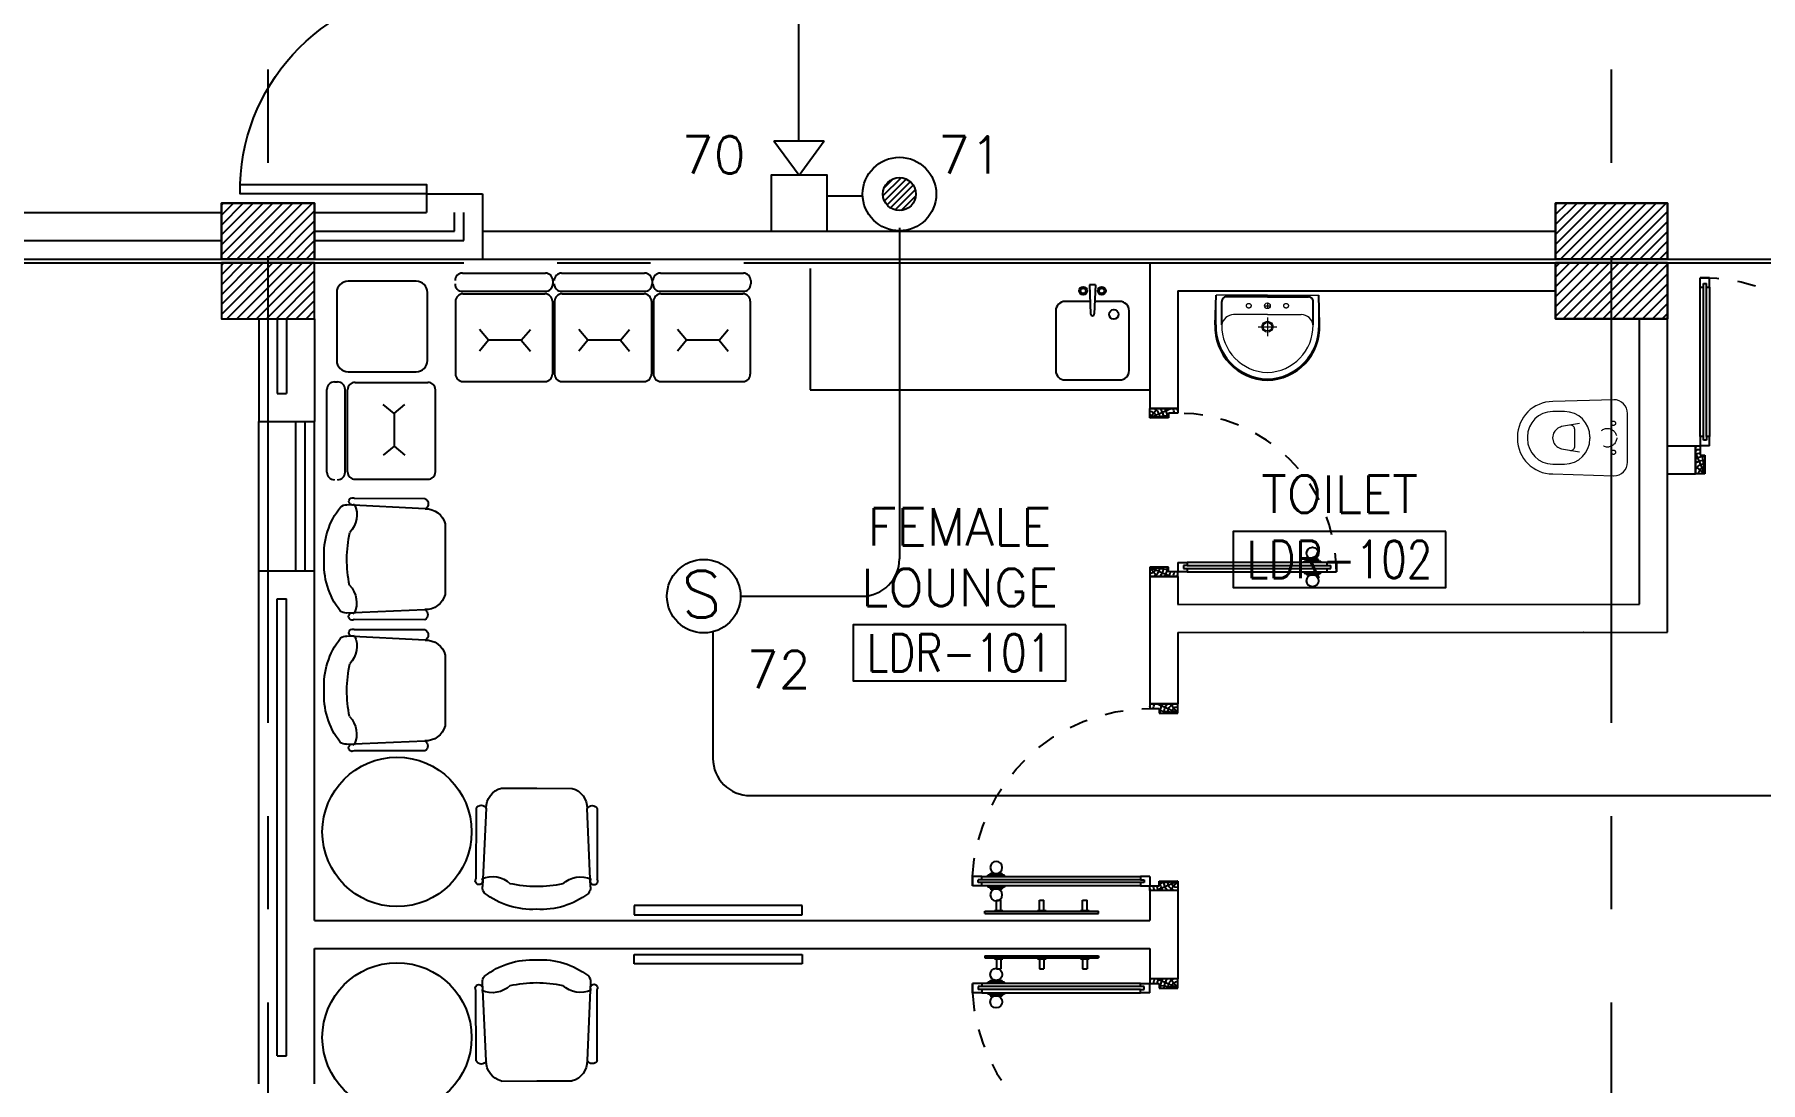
# Model space of a CAD drawing. Extents: x -0.4 to 91.9, y -1.1 to 78.4.
# Drawn here: x 8.9 to 18.15, y 28.96 to 34.57 of the extents above; entities that cross this region are included whole.
import ezdxf
from ezdxf.enums import TextEntityAlignment as Align

# ---------------------------------------------------------------- set-up
doc = ezdxf.new("R2010")
doc.units = 0
doc.header["$MEASUREMENT"] = 0
doc.header["$PDMODE"] = 34
for name, pattern in [('CENTERX2', [4, 2.5, -0.5, 0.5, -0.5]), ('DASHED', [0.75, 0.5, -0.25]), ('HIDDEN', [0.375, 0.25, -0.125]), ('HIDDEN2', [0.1875, 0.125, -0.0625])]:
    doc.linetypes.add(name, pattern=pattern)
doc.layers.get('0').update_dxf_attribs({"color": 11, "linetype": 'CONTINUOUS'})
doc.layers.get('DEFPOINTS').update_dxf_attribs({"color": 11, "linetype": 'CONTINUOUS'})
for name, color, linetype in [('AX-DIM', 11, 'CONTINUOUS'), ('AXES', 11, 'CENTERX2'), ('COL', 11, 'CONTINUOUS'), ('DOOR', 11, 'CONTINUOUS'), ('E-FIRE', 4, 'CONTINUOUS'), ('E-WIRE', 4, 'CONTINUOUS'), ('FIX', 11, 'CONTINUOUS'), ('HAT', 11, 'CONTINUOUS'), ('INSUL', 11, 'CONTINUOUS'), ('ME-FIX', 11, 'CONTINUOUS'), ('NON-MEDICAL', 11, 'CONTINUOUS'), ('RM-BOX', 11, 'CONTINUOUS'), ('RM-NAME', 11, 'CONTINUOUS'), ('RM-NO', 11, 'CONTINUOUS'), ('ROOF', 11, 'CONTINUOUS'), ('WALL', 11, 'CONTINUOUS'), ('WIN', 11, 'CONTINUOUS')]:
    doc.layers.add(name, color=color, linetype=linetype)
doc.styles.add('ROMANS', font='ROMANS.shx', dxfattribs={"width": 0.6})
doc.dimstyles.new('STANDARD in', dxfattribs={"dimtxt": 0.24, "dimasz": 0.1, "dimexe": 0.07, "dimexo": 0.05, "dimgap": 0.05, "dimtad": 1, "dimdec": 0, "dimlfac": 1000, "dimzin": 0, "dimdsep": 46, "dimtxsty": 'ROMANS', "dimblk": 'ARCHTICK', "dimcen": 0.05, "dimdle": 0.05, "dimclrd": 7, "dimclre": 7, "dimclrt": 2, "dimadec": 0, "dimazin": 0, "dimtfac": 1, "dimtdec": 0, "dimtmove": 2, "dimatfit": 3, "dimldrblk": 'ARCHTICK', "dimfxl": 0, "dimtolj": 1, "dimtzin": 0, "dimarcsym": 0})

# ---------------------------------------------------------------- blocks, each defined once
blk = doc.blocks.new('_ARCHTICK')
at = {"color": 0, "linetype": 'ByBlock', "const_width": 0.15}
blk.add_lwpolyline([(-0.5, -0.5), (0.5, 0.5)], dxfattribs=at)
blk = doc.blocks.new('*D167')
at = {"layer": 'AX-DIM', "color": 7, "lineweight": -2, "ltscale": 0.3}
for p, q in [((1.6833, 5.45), (1.6833, 64.87)), ((9.8048, 64.82), (1.6133, 64.82)), ((10.4833, 5.5), (1.6133, 5.5))]:
    blk.add_line(p, q, dxfattribs=at)
at = {"layer": 'DEFPOINTS', "color": 0, "ltscale": 0.3}
for p in [(1.6833, 64.82), (9.8548, 64.82), (10.5333, 5.5)]:
    blk.add_point(p, dxfattribs=at)
at = {"layer": 'AX-DIM', "color": 7, "lineweight": -2, "ltscale": 0.3, "xscale": 0.1, "yscale": 0.1, "zscale": 0.1}
for p, rotation in [((1.6833, 64.82), 90), ((1.6833, 5.5), 270)]:
    blk.add_blockref('_ARCHTICK', p, dxfattribs=dict(at, rotation=rotation))
at = {"layer": 'AX-DIM', "color": 2, "ltscale": 0.3, "insert": (1.5133, 35.16), "char_height": 0.24, "attachment_point": 5, "rotation": 90, "style": 'ROMANS'}
blk.add_mtext('\\A1;59320', dxfattribs=at)
blk = doc.blocks.new('RM1')
at = {"layer": 'RM-BOX'}
blk.add_lwpolyline([(569.9, -200), (-569.9, -200), (-569.9, -500), (569.9, -500)], close=True, dxfattribs=at)
at = {"layer": 'RM-NAME', "style": 'ROMANS'}
for tag, p in [('ROOMNAME1', (0, 323.8)), ('ROOMNAME2', (0, 0))]:
    blk.add_attdef(tag, text='', height=200, dxfattribs=at).set_placement(p, align=Align.MIDDLE)
at = {"layer": 'RM-NO', "style": 'ROMANS', "width": 0.8}
blk.add_attdef('ROOMNO', text='', height=200, dxfattribs=at).set_placement((0, -350), align=Align.MIDDLE)
blk = doc.blocks.new('DOOR90')
at = {"layer": 'DOOR', "color": 0, "linetype": 'ByBlock'}
for p, q in [((-150, 0), (-150, -25)), ((-150, 0), (0, 0)), ((0, -50), (0, 0)), ((-1000, -25), (-1000, -75)), ((-1000, -75), (-1000, -25)), ((-950, -25), (-1000, -25)), ((-950, -75), (-1000, -75)), ((-970, -42), (-970, -58)), ((-950, -42), (-970, -42)), ((-950, -58), (-970, -58)), ((-950, -25), (-950, -42)), ((-950, -58), (-950, -75)), ((-917.6, -25), (-917.6, -17.8)), ((-827.6, -17.8), (-917.6, -17.8)), ((-917.6, -75), (-917.6, -82.2)), ((-827.6, -82.2), (-917.6, -82.2)), ((-905, -17.8), (-905, -8.8)), ((-905, -8.8), (-840.2, -8.8)), ((-905, -17.8), (-840.2, -17.8)), ((-905, -82.2), (-905, -91.2)), ((-905, -82.2), (-840.2, -82.2)), ((-905, -91.2), (-840.2, -91.2)), ((-840.2, -17.8), (-840.2, -8.8)), ((-840.2, -82.2), (-840.2, -91.2)), ((-827.6, -25), (-827.6, -17.8)), ((-827.6, -75), (-827.6, -82.2)), ((-200, -42), (-200, -25)), ((-200, -25), (-150, -25)), ((-180, -42), (-200, -42)), ((-200, -75), (-200, -58)), ((-200, -58), (-180, -58)), ((-150, -75), (-200, -75)), ((-180, -58), (-180, -42)), ((-150, -75), (-150, -25)), ((-150, -25), (-100, -25)), ((-100, -25), (-100, -50)), ((-100, -50), (0, -50)), ((-150, -900), (-150, -875)), ((-150, -875), (-100, -875)), ((0, -900), (-150, -900)), ((-150, -900), (0, -900)), ((-100, -850), (0, -850)), ((-100, -875), (-100, -850)), ((0, -850), (0, -900))]:
    blk.add_line(p, q, dxfattribs=at)
at = {"layer": 'DOOR', "color": 9, "linetype": 'ByBlock'}
for p, q in [((0, -50), (-113.7, 0)), ((0, -50), (-40.1, 0)), ((0, -50), (-100, -36.6)), ((0, -850), (-113.7, -900)), ((0, -850), (-100, -863.4)), ((0, -850), (-40.1, -900))]:
    blk.add_line(p, q, dxfattribs=at)
at = {"layer": 'DOOR', "linetype": 'ByBlock'}
for p, q in [((-200, -25), (-950, -25)), ((-200, -42), (-950, -42)), ((-200, -58), (-950, -58)), ((-950, -75), (-200, -75))]:
    blk.add_line(p, q, dxfattribs=at)
at = {"layer": 'DOOR', "color": 0, "linetype": 'ByBlock'}
for centre in [(-872.6, 23.5), (-872.6, -123.5)]:
    blk.add_circle(centre, 32.4, dxfattribs=at)
at = {"layer": 'DOOR', "color": 9, "linetype": 'ByBlock'}
for centre, radius, start, end in [((0, -50), 154.4, 161.10529, 166.28577), ((0, -50), 134.4, 158.15985, 169.28002), ((0, -50), 94.4, 148.01819, 180), ((0, -50), 74.4, 137.77643, 180), ((0, -50), 114.4, 154.08384, 167.37743), ((0, -50), 54.4, 113.20738, 180), ((0, -50), 34.4, 90, 180), ((0, -50), 14.4, 90, 180), ((0, -850), 154.4, 193.71423, 198.89471), ((0, -850), 134.4, 190.71998, 201.84015), ((0, -850), 94.4, 180, 211.98181), ((0, -850), 74.4, 180, 222.22357), ((0, -850), 54.4, 180, 246.79262), ((0, -850), 34.4, 180, 270), ((0, -850), 14.4, 180, 270)]:
    blk.add_arc(centre, radius, start, end, dxfattribs=at)
at = {"layer": 'DOOR', "linetype": 'HIDDEN', "ltscale": 0.5}
blk.add_arc((-150, -25), 850, 180, 270, dxfattribs=at)
blk = doc.blocks.new('C5')
at = {"layer": 'HAT', "linetype": 'ByBlock'}
h = blk.add_hatch(dxfattribs=at)
h.set_pattern_fill('ANSI31', color=256, scale=300, style=0)
h.set_pattern_definition([(45, (-223356.182, -51411.005), (-26.516504, 26.516504), [])])
h.paths.add_polyline_path([(300, 300), (0, 300), (0, 0), (300, 0)])
h.paths.add_polyline_path([(600, 300), (300, 300), (300, 0), (600, 0)])
at = {"layer": 'COL'}
blk.add_lwpolyline([(600, 300), (0, 300), (0, 0), (600, 0)], close=True, dxfattribs=at)
blk = doc.blocks.new('WC1')
at = {"layer": 'FIX', "lineweight": 20}
for p, q in [((-210, 203.8), (-538, 193.8)), ((-475, 140.8), (-538, 140.8)), ((-727, 4.8), (-727, -4.8)), ((-674, 4.8), (-674, -4.8)), ((-533.7, 24.2), (-539.5, 0)), ((-539.5, 0), (-533.7, -24.2)), ((-394.8, 75.7), (-490.4, 60.1)), ((-339, 4.8), (-339, -4.8)), ((-490.4, -60.1), (-394.8, -75.7)), ((-538, -140.8), (-475, -140.8)), ((-538, -193.8), (-210, -203.8))]:
    blk.add_line(p, q, dxfattribs=at)
at = {"layer": 'FIX', "linetype": 'Continuous', "lineweight": 20}
blk.add_line((-420.1, -47.3), (-420.4, 44.6), dxfattribs=at)
at = {"layer": 'FIX', "lineweight": 20}
blk.add_lwpolyline([(-213.2, -203.8), (-210, -203.8, 0.414214), (-137, -130.8), (-137, 0), (-137, 130.8, 0.414214), (-210, 203.8)], format="xyb", dxfattribs=at)
at = {"layer": 'FIX', "linetype": 'HIDDEN2', "lineweight": 20, "ltscale": 0.3}
blk.add_circle((-245, 0), 49.8, dxfattribs=at)
at = {"layer": 'FIX', "linetype": 'HIDDEN', "lineweight": 20, "ltscale": 0.05}
for centre in [(-213.2, 77.5), (-213.2, -77.5)]:
    blk.add_circle(centre, 11.6, dxfattribs=at)
at = {"layer": 'FIX', "lineweight": 20}
for centre, radius, start, end in [((-538, 4.8), 189, 90, 180), ((-538, 4.8), 136, 90, 180), ((-475, 4.8), 136, 360, 90), ((-473, -6.9), 68.2, 128.92417, 152.84682), ((-464.4, -17.6), 82, 108.49595, 128.92417), ((-538, -4.8), 189, 180, 270), ((-538, -4.8), 136, 180, 270), ((-473, 6.9), 68.2, 207.15318, 231.07583), ((-464.4, 17.6), 82, 231.07583, 251.50405), ((-475, -4.8), 136, 270, 0)]:
    blk.add_arc(centre, radius, start, end, dxfattribs=at)
at = {"layer": 'FIX', "linetype": 'Continuous', "lineweight": 20}
for centre, start, end in [((-442.7, 45.5), 357.66621, 91.61215), ((-442.4, -45.6), 268.38785, 2.33379)]:
    blk.add_arc(centre, 22.3, start, end, dxfattribs=at)
blk = doc.blocks.new('LAV1')
at = {"layer": 'FIX', "linetype": 'ByBlock', "ltscale": 0.3}
for p, q in [((-280, 210), (-275, 50)), ((-245, 210), (-245, 85)), ((245, 210), (245, 85)), ((280, 210), (275, 50)), ((0, 60), (-220.2, 60)), ((0, 60), (220.2, 60))]:
    blk.add_line(p, q, dxfattribs=at)
at = {"layer": 'FIX', "linetype": 'Continuous', "lineweight": 20}
for p, q in [((-275, 210), (-275, 50)), ((275, 210), (275, 50)), ((0, 155), (-181.4, 155)), ((0, 155), (181.4, 155)), ((0, 50), (-275, 50)), ((0, 50), (-252.5, 50)), ((0, 50), (252.5, 50)), ((0, 50), (275, 50))]:
    blk.add_line(p, q, dxfattribs=at)
at = {"layer": 'FIX', "linetype": 'DASHED', "lineweight": 20, "ltscale": 0.05}
for p, q in [((49.5, 220), (-50.5, 220)), ((-0.5, 170), (-0.5, 270)), ((-0.5, 170), (-0.5, 270))]:
    blk.add_line(p, q, dxfattribs=at)
at = {"layer": 'FIX', "lineweight": 20}
for p, q in [((15.6, 107.5), (-15.5, 107.5)), ((0, 92), (0, 123))]:
    blk.add_line(p, q, dxfattribs=at)
for centre, radius in [((-0.5, 220), 29.5), ((-0.5, 220), 22.5), ((0, 107.5), 15.5)]:
    blk.add_circle(centre, radius, dxfattribs=at)
at = {"layer": 'FIX', "linetype": 'HIDDEN', "lineweight": 20, "ltscale": 0.05}
for centre in [(-100, 107.5), (100, 107.5)]:
    blk.add_circle(centre, 12.4, dxfattribs=at)
at = {"layer": 'FIX', "linetype": 'ByBlock', "ltscale": 0.3}
for centre, radius, start, end in [((6.9, 220), 287, 91.37765, 182.00641), ((-6.9, 220), 287, 357.99359, 88.62235), ((-220.1, 84.9), 24.9, 179.70214, 269.94861), ((220.1, 84.9), 24.9, 270.05139, 0.29786)]:
    blk.add_arc(centre, radius, start, end, dxfattribs=at)
at = {"layer": 'FIX', "linetype": 'Continuous', "lineweight": 20}
for centre, radius, start, end in [((8.4, 216.7), 283.4, 91.6988, 181.35097), ((7.6, 212.5), 252.7, 91.73281, 180.48842), ((-8.4, 216.7), 283.4, 358.64903, 88.3012), ((-7.6, 212.5), 252.7, 359.51158, 88.26719), ((-179.2, 221.8), 66.9, 190.20056, 268.07863), ((179.2, 221.8), 66.9, 271.92137, 349.79944)]:
    blk.add_arc(centre, radius, start, end, dxfattribs=at)
blk = doc.blocks.new('DOOR-10')
at = {"layer": 'DOOR', "color": 0, "linetype": 'ByBlock'}
for p, q in [((-75.7, 1017.6), (-82.9, 1017.6)), ((-82.9, 927.6), (-82.9, 1017.6)), ((-25.7, 1100), (-75.7, 1100)), ((-75.7, 1100), (-25.7, 1100)), ((-75.7, 1050), (-75.7, 1100)), ((-58.7, 1050), (-75.7, 1050)), ((-42.7, 1070), (-58.7, 1070)), ((-58.7, 1050), (-58.7, 1070)), ((-42.7, 1050), (-42.7, 1070)), ((-25.7, 1050), (-42.7, 1050)), ((-25.7, 1050), (-25.7, 1100)), ((-25.7, 1017.6), (-18.5, 1017.6)), ((-18.5, 927.6), (-18.5, 1017.6)), ((-82.9, 1005), (-91.9, 1005)), ((-91.9, 1005), (-91.9, 940.2)), ((-82.9, 940.2), (-91.9, 940.2)), ((-82.9, 1005), (-82.9, 940.2)), ((-75.7, 927.6), (-82.9, 927.6)), ((-25.7, 927.6), (-18.5, 927.6)), ((-18.5, 1005), (-9.5, 1005)), ((-18.5, 1005), (-18.5, 940.2)), ((-18.5, 940.2), (-9.5, 940.2)), ((-9.5, 1005), (-9.5, 940.2)), ((-75.7, 200), (-58.7, 200)), ((-75.7, 150), (-75.7, 200)), ((-58.7, 200), (-58.7, 180)), ((-42.7, 200), (-25.7, 200)), ((-42.7, 180), (-42.7, 200)), ((-25.7, 200), (-25.7, 150)), ((-1000.7, 0), (-1000.7, 150)), ((-1000.7, 150), (-975.7, 150)), ((-1000.7, 150), (-1000.7, 0)), ((-975.7, 150), (-975.7, 100)), ((-975.7, 100), (-950.7, 100)), ((-950.7, 100), (-950.7, 0)), ((-75.7, 150), (-25.7, 150)), ((-58.7, 180), (-42.7, 180)), ((-50.7, 100), (-50.7, 0)), ((-25.7, 100), (-50.7, 100)), ((-0.7, 150), (-25.7, 150)), ((-25.7, 150), (-25.7, 100)), ((-950.7, 0), (-1000.7, 0)), ((-50.7, 0), (-0.7, 0))]:
    blk.add_line(p, q, dxfattribs=at)
at = {"layer": 'DOOR', "linetype": 'ByBlock'}
for p, q in [((-75.7, 1050), (-75.7, 200)), ((-58.7, 200), (-58.7, 1050)), ((-42.7, 200), (-42.7, 1050)), ((-25.7, 200), (-25.7, 1050))]:
    blk.add_line(p, q, dxfattribs=at)
at = {"layer": 'DOOR', "color": 9, "linetype": 'ByBlock'}
for p, q in [((-950.7, 0), (-1000.7, 113.7)), ((-950.7, 0), (-964.1, 100)), ((-50.7, 0), (-0.7, 113.7)), ((-50.7, 0), (-37.3, 100)), ((-0.7, 0), (-0.7, 150)), ((-950.7, 0), (-1000.7, 40.1)), ((-50.7, 0), (-0.7, 40.1))]:
    blk.add_line(p, q, dxfattribs=at)
at = {"layer": 'DOOR', "color": 0, "linetype": 'ByBlock'}
for centre in [(-124.2, 972.6), (22.8, 972.6)]:
    blk.add_circle(centre, 32.4, dxfattribs=at)
at = {"layer": 'DOOR', "linetype": 'HIDDEN', "ltscale": 0.5}
blk.add_arc((-23.4, 149.1), 952.3, 93.14816, 179.94816, dxfattribs=at)
at = {"layer": 'DOOR', "color": 9, "linetype": 'ByBlock'}
for centre, radius, start, end in [((-950.7, 0), 154.4, 103.71423, 108.89471), ((-950.7, 0), 134.4, 100.71998, 111.84015), ((-950.7, 0), 94.4, 90, 121.98181), ((-50.7, 0), 94.4, 58.01819, 90), ((-50.7, 0), 134.4, 68.15985, 79.28002), ((-50.7, 0), 114.4, 64.08384, 77.37743), ((-50.7, 0), 154.4, 71.10529, 76.28577), ((-950.7, 0), 74.4, 90, 132.22357), ((-950.7, 0), 54.4, 90, 156.79262), ((-950.7, 0), 34.4, 90, 180), ((-950.7, 0), 14.4, 90, 180), ((-50.7, 0), 74.4, 47.77643, 90), ((-50.7, 0), 54.4, 23.20738, 90), ((-50.7, 0), 34.4, 0, 90), ((-50.7, 0), 14.4, 0, 90)]:
    blk.add_arc(centre, radius, start, end, dxfattribs=at)
blk = doc.blocks.new('A$C272A55A0')
at = {"layer": 'DOOR', "color": 0, "linetype": 'ByBlock'}
for p, q in [((0, 900.4), (0, 1050.4)), ((50, 1050.4), (0, 1050.4)), ((50, 950.4), (50, 1050.4)), ((1750, 950.4), (1750, 1050.4)), ((1750, 1050.4), (1800, 1050.4)), ((1800, 1050.4), (1800, 900.4)), ((25, 950.4), (50, 950.4)), ((25, 900.4), (25, 950.4)), ((1775, 950.4), (1750, 950.4)), ((1775, 900.4), (1775, 950.4)), ((0, 900.4), (25, 900.4)), ((75, 900.4), (25, 900.4)), ((25, 850.4), (25, 900.4)), ((42, 850.4), (25, 850.4)), ((58, 870.4), (42, 870.4)), ((42, 870.4), (42, 850.4)), ((58, 850.4), (58, 870.4)), ((75, 850.4), (58, 850.4)), ((75, 900.4), (75, 850.4)), ((1725, 900.4), (1775, 900.4)), ((1725, 900.4), (1725, 850.4)), ((1725, 850.4), (1742, 850.4)), ((1742, 870.4), (1758, 870.4)), ((1742, 850.4), (1742, 870.4)), ((1758, 870.4), (1758, 850.4)), ((1758, 850.4), (1775, 850.4)), ((1800, 900.4), (1775, 900.4)), ((1775, 850.4), (1775, 900.4)), ((1717.8, 160.1), (1708.8, 160.1)), ((1708.8, 95.3), (1708.8, 160.1)), ((1717.8, 95.3), (1708.8, 95.3)), ((1725, 172.7), (1717.8, 172.7)), ((1717.8, 172.7), (1717.8, 82.7)), ((1717.8, 95.3), (1717.8, 160.1)), ((1775, 172.7), (1782.2, 172.7)), ((1782.2, 172.7), (1782.2, 82.7)), ((1782.2, 160.1), (1791.2, 160.1)), ((1782.2, 95.3), (1782.2, 160.1)), ((1782.2, 95.3), (1791.2, 95.3)), ((1791.2, 95.3), (1791.2, 160.1)), ((25, 50.4), (42, 50.4)), ((25, 50.4), (25, 0.4)), ((25, 0.4), (75, 0.4)), ((75, 0.4), (25, 0.4)), ((42, 50.4), (42, 30.4)), ((42, 30.4), (58, 30.4)), ((58, 50.4), (75, 50.4)), ((58, 50.4), (58, 30.4)), ((75, 50.4), (75, 0.4)), ((1725, 82.7), (1717.8, 82.7)), ((1742, 50.4), (1725, 50.4)), ((1725, 50.4), (1725, 0.4)), ((1775, 0.4), (1725, 0.4)), ((1725, 0.4), (1775, 0.4)), ((1742, 50.4), (1742, 30.4)), ((1758, 30.4), (1742, 30.4)), ((1775, 50.4), (1758, 50.4)), ((1758, 50.4), (1758, 30.4)), ((1775, 82.7), (1782.2, 82.7)), ((1775, 50.4), (1775, 0.4))]:
    blk.add_line(p, q, dxfattribs=at)
at = {"layer": 'DOOR', "color": 9, "linetype": 'ByBlock'}
for p, q in [((50, 1050.4), (0, 1010.2)), ((50, 1050.4), (0, 936.6)), ((50, 1050.4), (36.6, 950.4)), ((1750, 1050.4), (1800, 1010.2)), ((1750, 1050.4), (1800, 936.6)), ((1750, 1050.4), (1763.4, 950.4))]:
    blk.add_line(p, q, dxfattribs=at)
at = {"layer": 'DOOR', "linetype": 'ByBlock'}
for p, q in [((25, 850.4), (25, 50.4)), ((42, 850.4), (42, 50.4)), ((58, 850.4), (58, 50.4)), ((75, 50.4), (75, 850.4)), ((1725, 50.4), (1725, 850.4)), ((1742, 850.4), (1742, 50.4)), ((1758, 850.4), (1758, 50.4)), ((1775, 850.4), (1775, 50.4))]:
    blk.add_line(p, q, dxfattribs=at)
at = {"layer": 'DOOR', "color": 0, "linetype": 'ByBlock'}
for centre in [(1676.5, 127.7), (1823.5, 127.7)]:
    blk.add_circle(centre, 32.4, dxfattribs=at)
at = {"layer": 'DOOR', "color": 9, "linetype": 'ByBlock'}
for centre, radius, start, end in [((50, 1050.4), 54.4, 203.20738, 270), ((50, 1050.4), 34.4, 180, 270), ((50, 1050.4), 14.4, 180, 270), ((1750, 1050.4), 14.4, 270, 0), ((1750, 1050.4), 34.4, 270, 0), ((1750, 1050.4), 54.4, 270, 336.79262), ((50, 1050.4), 74.4, 227.77643, 270), ((50, 1050.4), 94.4, 238.01819, 270), ((50, 1050.4), 114.4, 244.08384, 257.37743), ((50, 1050.4), 134.4, 248.15985, 259.28002), ((1750, 1050.4), 74.4, 270, 312.22357), ((1750, 1050.4), 94.4, 270, 301.98181), ((1750, 1050.4), 114.4, 282.62257, 295.91616), ((1750, 1050.4), 134.4, 280.71998, 291.84015), ((50, 1050.4), 154.4, 251.10529, 256.28577), ((1750, 1050.4), 154.4, 283.71423, 288.89471)]:
    blk.add_arc(centre, radius, start, end, dxfattribs=at)
at = {"layer": 'DOOR', "linetype": 'HIDDEN', "ltscale": 0.5}
for centre, start, end in [((50, 851.4), 268.31738, 3.29648), ((1750, 851.4), 176.70352, 271.68262)]:
    blk.add_arc(centre, 851.4, start, end, dxfattribs=at)
at = {"layer": 'WALL', "linetype": 'ByBlock'}
blk.add_line((1800, 900.4), (1800, 1050.4), dxfattribs=at)
blk = doc.blocks.new('MCP')
at = {"color": 1}
for p, q in [((-87.7, -8.5), (8.5, 87.7)), ((-81.8, 32.7), (-32.7, 81.8)), ((-80.3, -36.4), (36.4, 80.3)), ((-66.4, -57.9), (57.9, 66.4)), ((-47.4, -74.3), (74.3, 47.4)), ((-22.9, -85.1), (85.1, 22.9)), ((10, -87.6), (87.6, -10))]:
    blk.add_line(p, q, dxfattribs=at)
at = {"layer": 'E-FIRE'}
blk.add_circle((0, 0), 197.1, dxfattribs=at)
at = {"layer": 'E-FIRE', "color": 4}
blk.add_circle((0, 0), 88.1, dxfattribs=at)
blk = doc.blocks.new('ES')
at = {"layer": 'E-FIRE'}
blk.add_line((-134.8, 484.7), (133.8, 484.7), dxfattribs=at)
for points in [[(-134.8, 484.7), (0, 300)], [(0, 300), (0, 300), (133.8, 484.7)]]:
    blk.add_lwpolyline(points, dxfattribs=at)
blk.add_lwpolyline([(-150, 0), (150, 0), (150, 300), (-150, 300)], close=True, dxfattribs=at)
blk = doc.blocks.new('S')
at = {"layer": 'E-FIRE'}
blk.add_circle((0, 0), 197.1, dxfattribs=at)
at = {"layer": 'E-FIRE', "color": 3, "style": 'ROMANS'}
blk.add_text('S', height=250, dxfattribs=at).set_placement((-119.2, -114.6))

msp = doc.modelspace()

# ---------------------------------------------------------------- hatches: boundary and pattern name
at = {"layer": 'HAT', "linetype": 'ByBlock'}
h = msp.add_hatch(dxfattribs=at)
h.set_pattern_fill('ANSI31', color=256, scale=0.3, style=0)
h.set_pattern_definition([(45, (-206.306182, -17.721005), (-0.026516504, 0.026516504), [])])
h.paths.add_polyline_path([(10.15, 33.37), (10.15, 33.67), (9.9, 33.67), (9.9, 33.37)])
h.paths.add_polyline_path([(10.4, 33.37), (10.4, 33.67), (10.15, 33.67), (10.15, 33.37)])
h = msp.add_hatch(dxfattribs=at)
h.set_pattern_fill('ANSI31', color=256, scale=0.3, style=0)
h.set_pattern_definition([(45, (-206.306182, -18.041005), (-0.026516504, 0.026516504), [])])
h.paths.add_polyline_path([(10.15, 33.05), (10.15, 33.35), (9.9, 33.35), (9.9, 33.05)])
h.paths.add_polyline_path([(10.4, 33.05), (10.4, 33.35), (10.15, 33.35), (10.15, 33.05)])
h = msp.add_hatch(dxfattribs=at)
h.set_pattern_fill('ANSI31', color=256, scale=0.3, style=0)
h.set_pattern_definition([(45, (-206.306182, -18.361005), (-0.026516504, 0.026516504), [])])
h.paths.add_polyline_path([(17.35, 33.35), (17.05, 33.35), (17.05, 33.05), (17.35, 33.05)])
h.paths.add_polyline_path([(17.65, 33.35), (17.35, 33.35), (17.35, 33.05), (17.65, 33.05)])

# ---------------------------------------------------------------- linework, layer by layer
at = {"layer": 'AXES'}
for p, q in [((17.35, -1.1143), (17.35, 77.6984)), ((10.15, -1.1143), (10.15, 43.805)), ((0.7, 33.37), (73.79, 33.37)), ((0.7, 33.35), (73.79, 33.35))]:
    msp.add_line(p, q, dxfattribs=at)
at = {"layer": 'COL'}
for points in [[(10.4, 33.67), (9.9, 33.67), (9.9, 33.37), (10.4, 33.37)], [(10.4, 33.67), (9.9, 33.67), (9.9, 33.37), (10.4, 33.37)], [(10.4, 33.35), (9.9, 33.35), (9.9, 33.05), (10.4, 33.05)], [(10.4, 33.35), (9.9, 33.35), (9.9, 33.05), (10.4, 33.05)], [(17.65, 33.35), (17.05, 33.35), (17.05, 33.05), (17.65, 33.05)]]:
    msp.add_lwpolyline(points, close=True, dxfattribs=at)
at = {"layer": 'DOOR'}
msp.add_lwpolyline([(10, 33.72), (10, 33.77), (11, 33.77), (11, 33.72), (10, 33.72, -0.394043), (11, 34.82, -0.414214)], format="xyb", dxfattribs=at)
at = {"layer": 'E-WIRE', "linetype": 'ByBlock', "ltscale": 0.3}
msp.add_line((12.9953, 34.0047), (12.9953, 34.946), dxfattribs=at)
at = {"layer": 'E-WIRE', "color": 4}
for p, q in [((13.3368, 33.7076), (13.1458, 33.7076)), ((13.5336, 33.5374), (13.5336, 31.7637)), ((12.6821, 31.5637), (13.3336, 31.5637)), ((12.5343, 31.373), (12.5343, 30.6947)), ((12.7343, 30.4947), (18.428, 30.4947))]:
    msp.add_line(p, q, dxfattribs=at)
for centre, start, end in [((13.3336, 31.7637), 270, 0), ((12.7343, 30.6947), 180, 270)]:
    msp.add_arc(centre, 0.2, start, end, dxfattribs=at)
at = {"layer": 'INSUL'}
for p, q in [((11.15, 33.52), (11.15, 33.62)), ((11.2, 33.47), (11.2, 33.62)), ((10.4, 33.52), (11.15, 33.52)), ((10.4, 33.47), (11.2, 33.47)), ((10.2, 33.05), (10.2, 32.65)), ((10.25, 33.05), (10.25, 32.65)), ((10.2, 32.65), (10.25, 32.65)), ((10.2, 31.55), (10.25, 31.55)), ((10.2, 29.1), (10.2, 31.55)), ((10.25, 29.1), (10.25, 31.55)), ((10.2, 29.1), (10.25, 29.1))]:
    msp.add_line(p, q, dxfattribs=at)
at = {"layer": 'ME-FIX'}
for p, q in [((13.0552, 33.32), (13.0552, 32.67)), ((14.5519, 33.2317), (14.5579, 33.0764)), ((14.584, 33.2317), (14.5519, 33.2317)), ((14.584, 33.2317), (14.5779, 33.0764)), ((14.5579, 33.1435), (14.4215, 33.1435)), ((14.7144, 33.1435), (14.5779, 33.1435)), ((14.3716, 33.0936), (14.3716, 32.7725)), ((14.7643, 32.7725), (14.7643, 33.0936)), ((13.0552, 32.67), (14.875, 32.67)), ((14.4215, 32.7226), (14.7144, 32.7226))]:
    msp.add_line(p, q, dxfattribs=at)
for centre, radius in [((14.5182, 33.2006), 0.0217), ((14.5182, 33.2006), 0.014), ((14.6177, 33.2006), 0.0217), ((14.6177, 33.2006), 0.014), ((14.6824, 33.074), 0.0255)]:
    msp.add_circle(centre, radius, dxfattribs=at)
for centre, radius, start, end in [((14.4215, 33.0936), 0.0499, 90, 180), ((14.7144, 33.0936), 0.0499, 0, 90), ((14.5679, 33.0764), 0.00997, 180, 0), ((14.4215, 32.7725), 0.0499, 180, 270), ((14.7144, 32.7725), 0.0499, 270, 0)]:
    msp.add_arc(centre, radius, start, end, dxfattribs=at)
at = {"layer": 'NON-MEDICAL'}
for p, q in [((10.944, 33.2523), (10.5792, 33.2523)), ((11.1922, 33.2951), (11.6366, 33.2951)), ((11.6766, 33.2551), (11.6766, 33.2378)), ((11.6766, 33.2551), (11.6766, 33.2378)), ((11.7234, 33.2951), (12.1678, 33.2951)), ((12.2078, 33.2551), (12.2078, 33.2378)), ((12.2078, 33.2551), (12.2078, 33.2378)), ((12.2529, 33.2951), (12.6972, 33.2951)), ((12.7372, 33.2551), (12.7372, 33.2378)), ((12.7372, 33.2551), (12.7372, 33.2378)), ((10.5184, 33.1915), (10.5184, 32.8267)), ((11.0048, 32.8267), (11.0048, 33.1915)), ((11.1548, 33.1441), (11.1548, 32.7541)), ((11.1922, 33.1978), (11.6366, 33.1978)), ((11.1948, 33.1841), (11.634, 33.1841)), ((11.674, 33.1441), (11.674, 32.7541)), ((11.674, 33.1441), (11.674, 32.7541)), ((11.686, 33.1441), (11.686, 32.7541)), ((11.7234, 33.1978), (12.1678, 33.1978)), ((11.726, 33.1841), (12.1652, 33.1841)), ((12.2052, 33.1441), (12.2052, 32.7541)), ((12.2052, 33.1441), (12.2052, 32.7541)), ((12.2155, 33.1441), (12.2155, 32.7541)), ((12.2529, 33.1978), (12.6972, 33.1978)), ((12.2555, 33.1841), (12.6946, 33.1841)), ((12.7346, 33.1441), (12.7346, 32.7541)), ((12.7346, 33.1441), (12.7346, 32.7541)), ((11.3323, 32.9352), (11.2837, 32.9935)), ((11.3323, 32.9352), (11.2837, 32.8768)), ((11.5075, 32.9352), (11.3323, 32.9352)), ((11.5075, 32.9352), (11.5561, 32.9935)), ((11.5075, 32.9352), (11.5561, 32.8768)), ((11.8635, 32.9352), (11.8149, 32.9935)), ((11.8635, 32.9352), (11.8149, 32.8768)), ((12.0386, 32.9352), (11.8635, 32.9352)), ((12.0386, 32.9352), (12.0873, 32.9935)), ((12.0386, 32.9352), (12.0873, 32.8768)), ((12.393, 32.9352), (12.3443, 32.9935)), ((12.393, 32.9352), (12.3443, 32.8768)), ((12.5681, 32.9352), (12.393, 32.9352)), ((12.5681, 32.9352), (12.6167, 32.9935)), ((12.5681, 32.9352), (12.6167, 32.8768)), ((10.5792, 32.7659), (10.944, 32.7659)), ((10.4658, 32.2278), (10.4658, 32.6721)), ((10.5058, 32.7121), (10.523, 32.7121)), ((10.5058, 32.7121), (10.523, 32.7121)), ((10.563, 32.2278), (10.563, 32.6721)), ((10.5768, 32.2304), (10.5768, 32.6695)), ((10.6168, 32.7095), (11.0068, 32.7095)), ((10.6168, 32.7095), (11.0068, 32.7095)), ((11.0468, 32.2304), (11.0468, 32.6695)), ((11.1948, 32.7141), (11.634, 32.7141)), ((11.726, 32.7141), (12.1652, 32.7141)), ((12.2555, 32.7141), (12.6946, 32.7141)), ((10.8257, 32.543), (10.7673, 32.5916)), ((10.8257, 32.543), (10.884, 32.5916)), ((10.8257, 32.543), (10.8257, 32.3679)), ((10.8257, 32.3679), (10.7673, 32.3192)), ((10.8257, 32.3679), (10.884, 32.3192)), ((10.6168, 32.1904), (11.0068, 32.1904)), ((12.1119, 29.9068), (12.1119, 29.8568)), ((13.0119, 29.9068), (12.1119, 29.9068)), ((13.0119, 29.8568), (13.0119, 29.9068)), ((13.9915, 29.8635), (13.9915, 29.8752)), ((13.9915, 29.8752), (14.6011, 29.8752)), ((14.0424, 29.8798), (14.0886, 29.8798)), ((14.0424, 29.8752), (14.0424, 29.8798)), ((14.0538, 29.9338), (14.0772, 29.9338)), ((14.0538, 29.8798), (14.0538, 29.9338)), ((14.0772, 29.8798), (14.0772, 29.9338)), ((14.0886, 29.8752), (14.0886, 29.8798)), ((14.2732, 29.8798), (14.3194, 29.8798)), ((14.2732, 29.8752), (14.2732, 29.8798)), ((14.2846, 29.8798), (14.2846, 29.9338)), ((14.2846, 29.9338), (14.308, 29.9338)), ((14.308, 29.8798), (14.308, 29.9338)), ((14.3194, 29.8752), (14.3194, 29.8798)), ((14.504, 29.8752), (14.504, 29.8798)), ((14.504, 29.8798), (14.5501, 29.8798)), ((14.5153, 29.8798), (14.5153, 29.9338)), ((14.5153, 29.9338), (14.5388, 29.9338)), ((14.5388, 29.8798), (14.5388, 29.9338)), ((14.5501, 29.8752), (14.5501, 29.8798)), ((14.6011, 29.8635), (14.6011, 29.8752)), ((12.1119, 29.8568), (13.0119, 29.8568)), ((13.9915, 29.8635), (14.6011, 29.8635)), ((12.1119, 29.5932), (12.1119, 29.6432)), ((12.1119, 29.6432), (13.0119, 29.6432)), ((13.0119, 29.6432), (13.0119, 29.5932)), ((13.9915, 29.6365), (13.9915, 29.6248)), ((13.9915, 29.6365), (14.6011, 29.6365)), ((13.9915, 29.6248), (14.6011, 29.6248)), ((14.0424, 29.6248), (14.0424, 29.6202)), ((14.0424, 29.6202), (14.0886, 29.6202)), ((14.0538, 29.6202), (14.0538, 29.5662)), ((14.0772, 29.6202), (14.0772, 29.5662)), ((14.0886, 29.6248), (14.0886, 29.6202)), ((14.2732, 29.6248), (14.2732, 29.6202)), ((14.2732, 29.6202), (14.3194, 29.6202)), ((14.2846, 29.6202), (14.2846, 29.5662)), ((14.308, 29.6202), (14.308, 29.5662)), ((14.3194, 29.6248), (14.3194, 29.6202)), ((14.504, 29.6248), (14.504, 29.6202)), ((14.504, 29.6202), (14.5501, 29.6202)), ((14.5153, 29.6202), (14.5153, 29.5662)), ((14.5388, 29.6202), (14.5388, 29.5662)), ((14.5501, 29.6248), (14.5501, 29.6202)), ((14.6011, 29.6365), (14.6011, 29.6248)), ((13.0119, 29.5932), (12.1119, 29.5932)), ((14.0538, 29.5662), (14.0772, 29.5662)), ((14.2846, 29.5662), (14.308, 29.5662)), ((14.5153, 29.5662), (14.5388, 29.5662))]:
    msp.add_line(p, q, dxfattribs=at)
at = {"layer": 'NON-MEDICAL', "extrusion": (0, 0, -1)}
for p, q in [((10.9923, 32.0323), (10.5726, 32.0532)), ((10.9925, 32.0863), (10.6141, 32.0876)), ((11.1001, 31.9508), (11.0995, 31.7617)), ((11.0995, 31.7617), (11.0988, 31.5725)), ((10.5706, 31.4737), (10.9904, 31.4918)), ((10.9903, 31.4377), (10.6119, 31.439)), ((10.9925, 31.3827), (10.6141, 31.384)), ((10.9923, 31.3286), (10.5726, 31.3496)), ((11.1001, 31.2472), (11.0995, 31.058)), ((11.0995, 31.058), (11.0988, 30.8689)), ((10.5706, 30.7701), (10.9904, 30.7882)), ((10.9903, 30.7341), (10.6119, 30.7354)), ((11.4012, 30.5349), (11.5904, 30.5342)), ((11.5904, 30.5342), (11.7795, 30.5336)), ((11.2657, 30.4272), (11.2644, 30.0489)), ((11.3198, 30.4271), (11.2988, 30.0073)), ((11.8783, 30.0054), (11.8602, 30.4252)), ((11.9143, 30.425), (11.913, 30.0467)), ((11.2657, 29.0728), (11.2644, 29.4511)), ((11.3198, 29.0729), (11.2988, 29.4927)), ((11.8783, 29.4946), (11.8602, 29.0748)), ((11.9143, 29.075), (11.913, 29.4533)), ((11.4012, 28.9651), (11.5904, 28.9658)), ((11.5904, 28.9658), (11.7795, 28.9664))]:
    msp.add_line(p, q, dxfattribs=at)
at = {"layer": 'NON-MEDICAL'}
for centre in [(10.8411, 30.3005), (10.8411, 29.1995)]:
    msp.add_circle(centre, 0.4, dxfattribs=at)
for centre, radius, start, end in [((10.5792, 33.1915), 0.0608, 90, 180), ((10.944, 33.1915), 0.0608, 0, 90), ((11.1922, 33.2551), 0.04, 90, 180), ((11.1922, 33.2378), 0.04, 180, 270), ((11.6366, 33.2551), 0.04, 0, 90), ((11.6366, 33.2378), 0.04, 270, 0), ((11.7234, 33.2551), 0.04, 90, 180), ((11.7234, 33.2378), 0.04, 180, 270), ((12.1678, 33.2551), 0.04, 0, 90), ((12.1678, 33.2378), 0.04, 270, 0), ((12.2529, 33.2551), 0.04, 90, 180), ((12.2529, 33.2378), 0.04, 180, 270), ((12.6972, 33.2551), 0.04, 0, 90), ((12.6972, 33.2378), 0.04, 270, 0), ((11.1948, 33.1441), 0.04, 90, 180), ((11.634, 33.1441), 0.04, 0, 90), ((11.726, 33.1441), 0.04, 90, 180), ((12.1652, 33.1441), 0.04, 0, 90), ((12.2555, 33.1441), 0.04, 90, 180), ((12.6946, 33.1441), 0.04, 0, 90), ((10.5792, 32.8267), 0.0608, 180, 270), ((10.944, 32.8267), 0.0608, 270, 0), ((11.1948, 32.7541), 0.04, 180, 270), ((11.634, 32.7541), 0.04, 270, 0), ((11.726, 32.7541), 0.04, 180, 270), ((12.1652, 32.7541), 0.04, 270, 0), ((12.2555, 32.7541), 0.04, 180, 270), ((12.6946, 32.7541), 0.04, 270, 0), ((10.5058, 32.6721), 0.04, 90, 180), ((10.523, 32.6721), 0.04, 0, 90), ((10.6168, 32.6695), 0.04, 90, 180), ((11.0068, 32.6695), 0.04, 0, 90), ((10.5058, 32.2278), 0.04, 180, 270), ((10.523, 32.2278), 0.04, 270, 0), ((10.6168, 32.2304), 0.04, 180, 270), ((11.0068, 32.2304), 0.04, 270, 0)]:
    msp.add_arc(centre, radius, start, end, dxfattribs=at)
at = {"layer": 'NON-MEDICAL', "extrusion": (0, 0, -1)}
for centre, radius, start, end in [((-10.8622, 31.7872), 0.412, 356.75257, 38.14876), ((-10.5705, 32.0023), 0.051, 50.65614, 92.28364), ((-10.6028, 32.0717), 0.0195, 235.03992, 125.35171), ((-10.4913, 31.9991), 0.1352, 155.27234, 224.16343), ((-10.9784, 32.0593), 0.0304, 117.61716, 242.77448), ((-10.9954, 31.9243), 0.108, 88.33544, 165.796), ((-11.3232, 31.7511), 0.7509, 0.93926, 11.81859), ((-10.8621, 31.7377), 0.412, 322.24288, 3.63907), ((-11.3232, 31.7706), 0.7509, 348.57305, 359.45238), ((-10.4896, 31.5284), 0.1352, 136.22821, 205.1193), ((-10.9943, 31.5997), 0.108, 194.59564, 272.0562), ((-10.5689, 31.5246), 0.051, 268.108, 309.7355), ((-10.6007, 31.455), 0.0195, 235.03992, 125.35171), ((-10.9763, 31.4648), 0.0304, 117.61716, 242.77448), ((-10.6028, 31.3681), 0.0195, 235.03992, 125.35171), ((-10.9784, 31.3557), 0.0304, 117.61716, 242.77448), ((-10.8622, 31.0836), 0.412, 356.75257, 38.14876), ((-10.5705, 31.2987), 0.051, 50.65614, 92.28364), ((-10.4913, 31.2955), 0.1352, 155.27234, 224.16343), ((-10.9954, 31.2207), 0.108, 88.33544, 165.796), ((-11.3232, 31.0475), 0.7509, 0.93926, 11.81859), ((-10.8621, 31.0341), 0.412, 322.24288, 3.63907), ((-11.3232, 31.067), 0.7509, 348.57305, 359.45238), ((-10.4896, 30.8247), 0.1352, 136.22821, 205.1193), ((-10.9943, 30.8961), 0.108, 194.59564, 272.0562), ((-10.5689, 30.821), 0.051, 268.108, 309.7355), ((-10.6007, 30.7514), 0.0195, 235.03992, 125.35171), ((-10.9763, 30.7612), 0.0304, 117.61716, 242.77448), ((-11.4277, 30.4302), 0.108, 358.33544, 75.796), ((-11.7523, 30.4291), 0.108, 104.59564, 182.0562), ((-11.2927, 30.4131), 0.0304, 27.61716, 152.77448), ((-11.8872, 30.4111), 0.0304, 27.61716, 152.77448), ((-11.3529, 29.926), 0.1352, 65.27234, 134.16343), ((-11.8237, 29.9244), 0.1352, 46.22821, 115.1193), ((-11.2803, 30.0376), 0.0195, 145.03992, 35.35171), ((-11.3497, 30.0053), 0.051, 320.65614, 2.28364), ((-11.5648, 30.297), 0.412, 266.75257, 308.14876), ((-11.6009, 30.758), 0.7509, 270.93926, 281.81859), ((-11.6143, 30.2968), 0.412, 232.24288, 273.63907), ((-11.5814, 30.758), 0.7509, 258.57305, 269.45238), ((-11.8274, 30.0037), 0.051, 178.108, 219.7355), ((-11.897, 30.0355), 0.0195, 145.03992, 35.35171), ((-11.5648, 29.203), 0.412, 51.85124, 93.24743), ((-11.6143, 29.2032), 0.412, 86.36093, 127.75712), ((-11.3497, 29.4947), 0.051, 357.71636, 39.34386), ((-11.8274, 29.4963), 0.051, 140.2645, 181.892), ((-11.2803, 29.4624), 0.0195, 324.64829, 214.96008), ((-11.3529, 29.574), 0.1352, 225.83657, 294.72766), ((-11.6009, 28.742), 0.7509, 78.18141, 89.06074), ((-11.5814, 28.742), 0.7509, 90.54762, 101.42695), ((-11.8237, 29.5756), 0.1352, 244.8807, 313.77179), ((-11.897, 29.4645), 0.0195, 324.64829, 214.96008), ((-11.2927, 29.0869), 0.0304, 207.22552, 332.38284), ((-11.4277, 29.0698), 0.108, 284.204, 1.66456), ((-11.7523, 29.0709), 0.108, 177.9438, 255.40436), ((-11.8872, 29.0889), 0.0304, 207.22552, 332.38284)]:
    msp.add_arc(centre, radius, start, end, dxfattribs=at)
at = {"layer": 'ROOF'}
for p, q in [((7.25, 33.62), (9.9, 33.62)), ((4.675, 33.47), (9.9, 33.47))]:
    msp.add_line(p, q, dxfattribs=at)
at = {"layer": 'WALL'}
for p, q in [((11, 33.72), (11.3, 33.72)), ((11, 33.72), (11, 33.62)), ((11.3, 33.72), (11.3, 33.37)), ((10.4, 33.62), (11, 33.62)), ((11.3, 33.52), (17.05, 33.52)), ((10.4, 33.37), (17.05, 33.37)), ((14.875, 33.35), (17.05, 33.3501)), ((14.875, 33.35), (14.875, 32.57)), ((15.025, 33.2), (17.0484, 33.2001)), ((15.025, 33.2), (15.025, 32.57)), ((10.1, 33.05), (10.1, 32.5)), ((10.4, 33.05), (10.4, 32.5)), ((17.5, 31.5201), (17.5, 33.0501)), ((17.65, 31.3701), (17.65, 33.0501)), ((14.875, 32.57), (15.025, 32.57)), ((10.1, 32.5), (10.4, 32.5)), ((17.65, 32.3699), (17.8, 32.3699)), ((17.65, 32.2199), (17.8, 32.2199)), ((10.1, 31.7), (10.4, 31.7)), ((10.1, 28.95), (10.1, 31.7)), ((10.4, 29.825), (10.4, 31.7)), ((14.875, 31.67), (14.875, 30.9865)), ((14.875, 31.67), (15.025, 31.67)), ((15.025, 31.67), (15.025, 31.52)), ((15.025, 31.52), (17.5, 31.5201)), ((15.025, 31.37), (17.65, 31.3701)), ((15.025, 31.37), (15.025, 30.9865)), ((15.025, 30.9865), (14.875, 30.9865)), ((15.025, 29.9865), (14.875, 29.9865)), ((14.875, 29.9865), (14.875, 29.825)), ((15.025, 29.9865), (15.025, 29.5135)), ((10.4, 29.825), (14.875, 29.825)), ((10.4, 29.675), (14.875, 29.675)), ((10.4, 28.95), (10.4, 29.675)), ((14.875, 29.675), (14.875, 29.5135)), ((15.025, 29.5135), (14.875, 29.5135))]:
    msp.add_line(p, q, dxfattribs=at)
at = {"layer": 'WALL', "linetype": 'ByBlock'}
msp.add_line((17.8, 32.2199), (17.8, 32.3699), dxfattribs=at)
at = {"layer": 'WALL', "linetype": 'ByBlock', "ltscale": 0.3}
for points in [[(9.9, 33.67), (10.4, 33.67), (10.4, 33.37), (9.9, 33.37)], [(17.05, 33.67), (17.65, 33.67), (17.65, 33.37), (17.05, 33.37)], [(10.4, 33.35), (9.9, 33.35), (9.9, 33.05), (10.4, 33.05)], [(17.05, 33.3501), (17.65, 33.3501), (17.65, 33.05), (17.05, 33.05)]]:
    msp.add_lwpolyline(points, close=True, dxfattribs=at)
at = {"layer": 'WALL'}
msp.add_arc((17.197, 31.3731), 0.003, 270, 0, dxfattribs=at)
at = {"layer": 'WIN'}
for p, q in [((10.1, 31.7), (10.1, 32.5)), ((10.3, 31.7), (10.3, 32.5)), ((10.35, 31.7), (10.35, 32.5)), ((10.4, 31.7), (10.4, 32.5))]:
    msp.add_line(p, q, dxfattribs=at)

# ---------------------------------------------------------------- block references
at = {"ltscale": 1000, "xscale": 0.001, "yscale": 0.001, "zscale": 0.001, "rotation": 180}
msp.add_blockref('LAV1', (15.5055, 33.2277), dxfattribs=at)
at = {"layer": 'COL', "linetype": 'ByBlock', "xscale": 0.001, "yscale": 0.001, "zscale": 0.001}
msp.add_blockref('C5', (17.05, 33.37), dxfattribs=at)
at = {"layer": 'DOOR', "color": 0, "linetype": 'ByBlock', "yscale": 0.001, "zscale": 0.001, "rotation": 180}
for name, p, xscale in [('A$C272A55A0', (17.8, 33.2704), -0.001), ('DOOR90', (14.875, 31.67), 0.001)]:
    msp.add_blockref(name, p, dxfattribs=dict(at, xscale=xscale))
at = {"layer": 'DOOR', "color": 0, "linetype": 'ByBlock', "ltscale": 0.3, "yscale": 0.001, "zscale": 0.001, "rotation": 90}
for p, xscale in [((15.025, 29.9858), -0.001), ((15.025, 29.5142), 0.001)]:
    msp.add_blockref('DOOR-10', p, dxfattribs=dict(at, xscale=xscale))
at = {"layer": 'E-FIRE', "color": 4, "xscale": 0.0009999999892897904, "yscale": 0.0009999999892897904, "zscale": 0.001}
for name, p in [('ES', (12.9958, 33.52)), ('MCP', (13.5336, 33.7188)), ('S', (12.485, 31.5638))]:
    msp.add_blockref(name, p, dxfattribs=at)
at = {"layer": 'FIX', "xscale": 0.001, "yscale": 0.001, "zscale": 0.001}
msp.add_blockref('WC1', (17.5725, 32.4128), dxfattribs=at)
at = {"layer": 'RM-NAME', "xscale": 0.001, "yscale": 0.001, "zscale": 0.001}
for p, values in [((15.8923, 32.1111), {'ROOMNO': 'LDR-102', 'ROOMNAME2': 'TOILET'}), ((13.8558, 31.6108), {'ROOMNO': 'LDR-101', 'ROOMNAME2': 'LOUNGE', 'ROOMNAME1': 'FEMALE'})]:
    msp.add_blockref('RM1', p, dxfattribs=at).add_auto_attribs(values)

# ---------------------------------------------------------------- texts
at = {"layer": 'E-FIRE', "color": 4, "style": 'ROMANS'}
for s, p in [('70', (12.3673, 33.8287)), ('71', (13.741, 33.8287)), ('72', (12.7154, 31.0703))]:
    msp.add_text(s, height=0.2, dxfattribs=at).set_placement(p)

# ---------------------------------------------------------------- dimensions: what is measured, and where the dimension line sits
at = {"layer": 'AX-DIM'}
dim = msp.add_linear_dim(base=(1.6833, 64.82), p1=(10.5333, 5.5), p2=(9.8548, 64.82), angle=90, dimstyle='STANDARD in', dxfattribs=at)
dim.commit()
dim.dimension.update_dxf_attribs({"geometry": '*D167', "text_midpoint": (1.5133, 35.16)})

doc.saveas('drawing.dxf')
